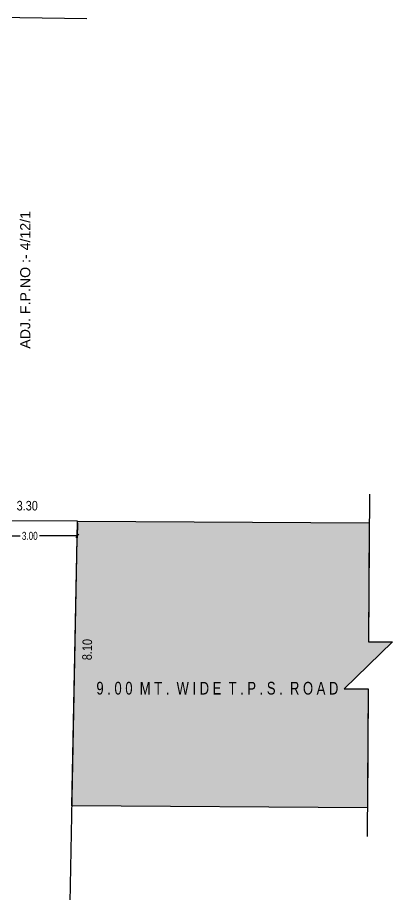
# Model space of a CAD drawing. Header units: millimetres. Extents: x 49 to 419, y 19 to 121.
# Drawn here: x 250.88 to 262.71, y 63.7 to 91.39 of the extents above; entities that cross this region are included whole.
import ezdxf
from ezdxf.enums import TextEntityAlignment as Align

# ---------------------------------------------------------------- set-up
doc = ezdxf.new("R2010")
doc.units = ezdxf.units.MM
doc.header["$MEASUREMENT"] = 0
doc.header["$PDMODE"] = 32
doc.header["$PDSIZE"] = 0.3
for name, color, linetype in [('A_MARGIN', 7, 'Continuous'), ('A_ROAD', 73, 'Continuous'), ('F.P.NO.', 1, 'Continuous'), ('K DIM IN TO IN', 7, 'Continuous')]:
    doc.layers.add(name, color=color, linetype=linetype)
doc.layers.add('F.P.LINE', color=1, linetype='Continuous', lineweight=30)
doc.styles.add('AAAAA', font='arial.ttf', dxfattribs={"width": 0.7})
doc.styles.add('ARIAL', font='arial.ttf')
doc.styles.add('Dinesh', font='swisscl.ttf')
doc.styles.add('ROMAND', font='swissc.ttf')
doc.dimstyles.new('Dim', dxfattribs={"dimtxt": 0.21, "dimasz": 0.1, "dimexe": 0.0625, "dimexo": 0.0625, "dimgap": 9e-05, "dimtad": 0, "dimtoh": 1, "dimzin": 0, "dimdsep": 46, "dimtxsty": 'Dinesh', "dimcen": 0, "dimclrd": 256, "dimclre": 256, "dimclrt": 256, "dimadec": 0, "dimazin": 0, "dimtfac": 1, "dimtofl": 0, "dimtmove": 0, "dimatfit": 3, "dimfxl": 0, "dimtolj": 1, "dimtzin": 0, "dimlwd": -1, "dimarcsym": 1})
doc.dimstyles.new('PARKING', dxfattribs={"dimtxt": 0.5, "dimasz": 0.12, "dimexe": 0.1, "dimexo": 0, "dimgap": 0.1, "dimtad": 0, "dimzin": 0, "dimdsep": 46, "dimtxsty": 'AAAAA', "dimblk1": 'OBLIQUE', "dimblk2": 'OBLIQUE', "dimsah": 1, "dimcen": 0, "dimdle": 0.1, "dimse1": 1, "dimse2": 1, "dimsd1": 1, "dimsd2": 1, "dimclrd": 7, "dimclre": 7, "dimclrt": 7, "dimadec": 0, "dimazin": 0, "dimtfac": 1, "dimtix": 1, "dimtofl": 0, "dimtmove": 2, "dimatfit": 3, "dimldrblk": 'OBLIQUE', "dimfxl": 0.1, "dimtolj": 1, "dimtzin": 0, "dimarcsym": 0})

# ---------------------------------------------------------------- blocks, each defined once
blk = doc.blocks.new('_OBLIQUE')
at = {"color": 0, "linetype": 'ByBlock'}
blk.add_line((-0.5, -0.5), (0.5, 0.5), dxfattribs=at)
blk = doc.blocks.new('*D78')
at = {"layer": 'A_MARGIN', "lineweight": -2, "transparency": 16777216}
for p, q in [((249.769, 75.428), (249.769, 74.96)), ((252.77, 75.425), (252.769, 74.957))]:
    blk.add_line(p, q, dxfattribs=at)
at = {"layer": 'A_MARGIN', "transparency": 16777216}
for p, q in [((249.769, 75.023), (250.961, 75.022)), ((252.769, 75.02), (251.577, 75.021))]:
    blk.add_line(p, q, dxfattribs=at)
at = {"layer": 'Defpoints', "color": 0, "transparency": 16777216}
for p in [(249.769, 75.49), (252.77, 75.488), (252.769, 75.02)]:
    blk.add_point(p, dxfattribs=at)
at = {"layer": 'A_MARGIN', "transparency": 16777216, "xscale": 0.1, "yscale": 0.1, "zscale": 0.1}
for p, rotation in [((249.769, 75.023), 179.9441353687999), ((252.769, 75.02), 359.9441353687998)]:
    blk.add_blockref('_OBLIQUE', p, dxfattribs=dict(at, rotation=rotation))
at = {"layer": 'A_MARGIN', "transparency": 16777216, "insert": (251.269, 75.021), "char_height": 0.25, "attachment_point": 5, "rotation": 359.9441, "style": 'Dinesh'}
blk.add_mtext('\\A1;3.00', dxfattribs=at)
blk = doc.blocks.new('*D294')
at = {"layer": 'Defpoints', "color": 0, "transparency": 16777216}
for p in [(252.616, 67.389), (253.005, 67.383), (252.225, 39.936)]:
    blk.add_point(p, dxfattribs=at)
at = {"layer": 'K DIM IN TO IN', "color": 7, "lineweight": -3, "transparency": 16777216, "insert": (252.809, 53.657), "char_height": 0.3, "attachment_point": 5, "rotation": 89.1846, "style": 'ROMAND'}
blk.add_mtext('\\A1;27.65', dxfattribs=at)
blk = doc.blocks.new('*D295')
at = {"layer": 'Defpoints', "color": 0, "transparency": 16777216}
for p in [(249.607, 75.974), (249.606, 75.491), (252.77, 75.488)]:
    blk.add_point(p, dxfattribs=at)
at = {"layer": 'K DIM IN TO IN', "color": 7, "lineweight": -3, "transparency": 16777216, "insert": (251.189, 75.972), "char_height": 0.3, "attachment_point": 5, "rotation": 359.9441, "style": 'ROMAND'}
blk.add_mtext('\\A1;3.30', dxfattribs=at)
blk = doc.blocks.new('*D297')
at = {"layer": 'Defpoints', "color": 0, "transparency": 16777216}
for p in [(252.77, 75.488), (253.159, 75.48), (252.616, 67.389)]:
    blk.add_point(p, dxfattribs=at)
at = {"layer": 'K DIM IN TO IN', "color": 7, "lineweight": -3, "transparency": 16777216, "insert": (253.082, 71.431), "char_height": 0.3, "attachment_point": 5, "rotation": 88.9122, "style": 'ROMAND'}
blk.add_mtext('\\A1;8.10', dxfattribs=at)

msp = doc.modelspace()

# ---------------------------------------------------------------- hatches: boundary and pattern name
at = {"layer": 'A_ROAD'}
h = msp.add_hatch(color=256, dxfattribs=at)
h.dxf.hatch_style = 1
h.paths.add_polyline_path([(261.922, 66.435), (261.948, 70.189), (261.193, 70.194), (262.714, 71.674), (261.958, 71.679), (261.983, 75.432), (252.77, 75.488), (252.599, 66.495)])

# ---------------------------------------------------------------- linework, layer by layer
at = {"layer": 'A_ROAD', "color": 7}
msp.add_lwpolyline([(261.989, 76.334), (261.958, 71.679), (262.714, 71.674), (261.193, 70.194), (261.948, 70.19), (261.916, 65.535)], dxfattribs=at)
msp.add_lwpolyline([(261.983, 75.434), (261.958, 71.679), (262.714, 71.674), (261.193, 70.194), (261.948, 70.189), (261.922, 66.435), (252.599, 66.495), (252.77, 75.488)], close=True, dxfattribs=at)
at = {"layer": 'F.P.LINE', "color": 7, "lineweight": 30, "ltscale": 5}
msp.add_line((253.072, 91.349), (250.164, 91.385), dxfattribs=at)
at = {"layer": 'F.P.LINE', "color": 7, "ltscale": 5}
msp.add_lwpolyline([(231.115, 67.947), (232.814, 67.912), (232.741, 61.443), (232.44, 48.469), (240.878, 44.822), (252.225, 39.936), (252.183, 43.967), (252.365, 54.149), (252.77, 75.488), (249.606, 75.491), (249.647, 77.123), (249.888, 84.227), (250.038, 87.799), (250.154, 90.934), (230.99, 90.934), (231.061, 80.23)], close=True, dxfattribs=at)

# ---------------------------------------------------------------- texts
at = {"layer": 'A_ROAD', "color": 7, "style": 'Dinesh'}
msp.add_text('9 . 0 0  M T .  W I D E  T . P . S .  R O A D', height=0.4, dxfattribs=at).set_placement((257.189, 70.212), align=Align.MIDDLE)
at = {"layer": 'F.P.NO.', "style": 'ARIAL'}
msp.add_text('ADJ. F.P.NO :- 4/12/1', height=0.32, rotation=90, dxfattribs=at).set_placement((251.286, 83.103), align=Align.CENTER)

# ---------------------------------------------------------------- dimensions: what is measured, and where the dimension line sits
at = {"layer": 'A_MARGIN'}
dim = msp.add_aligned_dim(p1=(249.769, 75.49), p2=(252.77, 75.488), distance=-0.468, dimstyle='Dim', override={"dimtxt": 0.25, "dimgap": 0.05, "dimblk1": 'OBLIQUE', "dimblk2": 'OBLIQUE', "dimsah": 1}, dxfattribs=at)
dim.commit()
dim.dimension.update_dxf_attribs({"geometry": '*D78', "text_midpoint": (251.269, 75.021)})
at = {"layer": 'K DIM IN TO IN', "lineweight": -3}
for p1, p2, distance, text, picture, middle in [((252.77, 75.488), (249.606, 75.491), -0.483, '3.30', '*D295', (251.189, 75.972)), ((252.225, 39.936), (252.616, 67.389), -0.389, '27.65', '*D294', (252.809, 53.657))]:
    dim = msp.add_aligned_dim(p1=p1, p2=p2, distance=distance, text=text, dimstyle='PARKING', override={"dimtxt": 0.3, "dimgap": 0.05, "dimtxsty": 'ROMAND', "dimfxl": 0.2, "dimarcsym": 1}, dxfattribs=at)
    dim.commit()
    dim.dimension.update_dxf_attribs({"geometry": picture, "text_midpoint": middle})
dim = msp.add_aligned_dim(p1=(252.616, 67.389), p2=(252.77, 75.488), distance=-0.389, dimstyle='PARKING', override={"dimtxt": 0.3, "dimgap": 0.05, "dimtxsty": 'ROMAND', "dimfxl": 0.2, "dimarcsym": 1}, dxfattribs=at)
dim.commit()
dim.dimension.update_dxf_attribs({"geometry": '*D297', "text_midpoint": (253.082, 71.431)})

doc.saveas('drawing.dxf')
